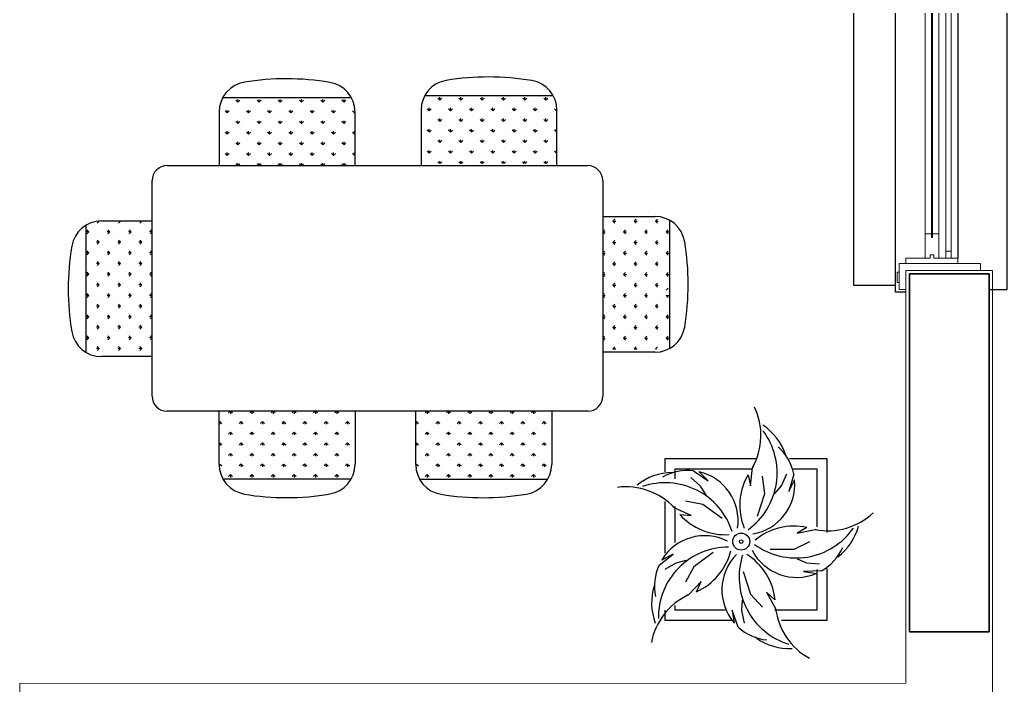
# Model space of a CAD drawing. Header units: millimetres. Extents: x -32319 to 9885, y 990 to 22164.
# Drawn here: x 5958 to 8808, y 4569 to 6488 of the extents above; entities that cross this region are included whole.
import ezdxf

# ---------------------------------------------------------------- set-up
doc = ezdxf.new("R2010")
doc.units = ezdxf.units.MM
doc.layers.add('furniture', color=34, linetype='Continuous')
for name, color, linetype, lineweight in [('plaster', 4, 'Continuous', 13), ('wall', 5, 'Continuous', 35), ('wind', 161, 'Continuous', 5)]:
    doc.layers.add(name, color=color, linetype=linetype, lineweight=lineweight)

msp = doc.modelspace()

# ---------------------------------------------------------------- linework, layer by layer
for p, q in [((8485.6, 5702.1), (8485.6, 8850.4)), ((8807.8, 5710.3), (8807.9, 8840.4)), ((8495.6, 5702.1), (8485.6, 5702.1)), ((8515.6, 5702.1), (8495.6, 5702.1)), ((8755.9, 5710.3), (8807.8, 5710.3))]:
    msp.add_line(p, q)
msp.add_lwpolyline([(8665.6, 8750.4), (8665.6, 5800.3)])
at = {"layer": 'furniture', "ltscale": 0.3}
for p, q in [((8365.6, 5722.1), (8365.6, 8830.4)), ((8485.6, 5722.1), (8365.6, 5722.1))]:
    msp.add_line(p, q, dxfattribs=at)
at = {"layer": 'furniture'}
for p, q in [((7127.3, 6269.3), (7497.7, 6269.3)), ((6544.6, 6264.1), (6915, 6264.1)), ((6587.6, 6250.3), (6581.9, 6256)), ((6587.6, 6250.3), (6587.6, 6258.4)), ((6587.6, 6250.3), (6593.4, 6256)), ((6648.9, 6250.3), (6643.2, 6256)), ((6648.9, 6250.3), (6648.9, 6258.4)), ((6648.9, 6250.3), (6654.7, 6256)), ((6710.2, 6250.3), (6704.5, 6256)), ((6710.2, 6250.3), (6710.2, 6258.4)), ((6710.2, 6250.3), (6716, 6256)), ((6771.5, 6250.3), (6765.7, 6256)), ((6771.5, 6250.3), (6771.5, 6258.4)), ((6771.5, 6250.3), (6777.2, 6256)), ((6832.8, 6250.3), (6827, 6256)), ((6832.8, 6250.3), (6832.8, 6258.4)), ((6832.8, 6250.3), (6838.5, 6256)), ((6894.1, 6250.3), (6888.3, 6256)), ((6894.1, 6250.3), (6894.1, 6258.4)), ((6894.1, 6250.3), (6899.8, 6256)), ((7170.4, 6256.4), (7164.6, 6262.1)), ((7170.4, 6256.4), (7170.4, 6264.5)), ((7170.4, 6256.4), (7176.1, 6262.1)), ((7231.6, 6256.4), (7225.9, 6262.1)), ((7231.6, 6256.4), (7231.6, 6264.5)), ((7231.6, 6256.4), (7237.4, 6262.1)), ((7292.9, 6256.4), (7287.2, 6262.1)), ((7292.9, 6256.4), (7292.9, 6264.5)), ((7292.9, 6256.4), (7298.7, 6262.1)), ((7354.2, 6256.4), (7348.5, 6262.1)), ((7354.2, 6256.4), (7354.2, 6264.5)), ((7354.2, 6256.4), (7359.9, 6262.1)), ((7415.5, 6256.4), (7409.7, 6262.1)), ((7415.5, 6256.4), (7415.5, 6264.5)), ((7415.5, 6256.4), (7421.2, 6262.1)), ((7476.8, 6256.4), (7471, 6262.1)), ((7476.8, 6256.4), (7476.8, 6264.5)), ((7476.8, 6256.4), (7482.5, 6262.1)), ((6534, 6222.5), (6534, 6067.5)), ((6557, 6219.6), (6551.3, 6225.4)), ((6557, 6219.6), (6557, 6227.8)), ((6557, 6219.6), (6562.7, 6225.4)), ((6618.3, 6219.6), (6612.5, 6225.4)), ((6618.3, 6219.6), (6618.3, 6227.8)), ((6618.3, 6219.6), (6624, 6225.4)), ((6679.6, 6219.6), (6673.8, 6225.4)), ((6679.6, 6219.6), (6679.6, 6227.8)), ((6679.6, 6219.6), (6685.3, 6225.4)), ((6740.8, 6219.6), (6735.1, 6225.4)), ((6740.8, 6219.6), (6740.8, 6227.8)), ((6740.8, 6219.6), (6746.6, 6225.4)), ((6802.1, 6219.6), (6796.4, 6225.4)), ((6802.1, 6219.6), (6802.1, 6227.8)), ((6802.1, 6219.6), (6807.9, 6225.4)), ((6863.4, 6219.6), (6857.7, 6225.4)), ((6863.4, 6219.6), (6863.4, 6227.8)), ((6863.4, 6219.6), (6869.2, 6225.4)), ((6924.7, 6219.6), (6919, 6225.4)), ((6924.7, 6219.6), (6924.7, 6222.4)), ((6924.7, 6219.6), (6924.9, 6219.9)), ((6925.9, 6067.5), (6925.9, 6222)), ((7116.7, 6227.7), (7116.7, 6067.5)), ((7139.7, 6225.8), (7134, 6231.5)), ((7139.7, 6225.8), (7139.7, 6233.9)), ((7139.7, 6225.8), (7145.5, 6231.5)), ((7201, 6225.8), (7195.2, 6231.5)), ((7201, 6225.8), (7201, 6233.9)), ((7201, 6225.8), (7206.7, 6231.5)), ((7262.3, 6225.8), (7256.5, 6231.5)), ((7262.3, 6225.8), (7262.3, 6233.9)), ((7262.3, 6225.8), (7268, 6231.5)), ((7323.6, 6225.8), (7317.8, 6231.5)), ((7323.6, 6225.8), (7323.6, 6233.9)), ((7323.6, 6225.8), (7329.3, 6231.5)), ((7384.8, 6225.8), (7379.1, 6231.5)), ((7384.8, 6225.8), (7384.8, 6233.9)), ((7384.8, 6225.8), (7390.6, 6231.5)), ((7446.1, 6225.8), (7440.4, 6231.5)), ((7446.1, 6225.8), (7446.1, 6233.9)), ((7446.1, 6225.8), (7451.9, 6231.5)), ((7507.4, 6225.8), (7501.7, 6231.5)), ((7507.4, 6225.8), (7507.4, 6228.5)), ((7507.4, 6225.8), (7507.6, 6226)), ((7508.6, 6067.5), (7508.6, 6227.2)), ((6587.6, 6189), (6581.9, 6194.7)), ((6587.6, 6189), (6587.6, 6197.1)), ((6587.6, 6189), (6593.4, 6194.7)), ((6648.9, 6189), (6643.2, 6194.7)), ((6648.9, 6189), (6648.9, 6197.1)), ((6648.9, 6189), (6654.7, 6194.7)), ((6710.2, 6189), (6704.5, 6194.7)), ((6710.2, 6189), (6710.2, 6197.1)), ((6710.2, 6189), (6716, 6194.7)), ((6771.5, 6189), (6765.7, 6194.7)), ((6771.5, 6189), (6771.5, 6197.1)), ((6771.5, 6189), (6777.2, 6194.7)), ((6832.8, 6189), (6827, 6194.7)), ((6832.8, 6189), (6832.8, 6197.1)), ((6832.8, 6189), (6838.5, 6194.7)), ((6894.1, 6189), (6888.3, 6194.7)), ((6894.1, 6189), (6894.1, 6197.1)), ((6894.1, 6189), (6899.8, 6194.7)), ((7170.4, 6195.1), (7164.6, 6200.9)), ((7170.4, 6195.1), (7170.4, 6203.2)), ((7170.4, 6195.1), (7176.1, 6200.9)), ((7231.6, 6195.1), (7225.9, 6200.9)), ((7231.6, 6195.1), (7231.6, 6203.2)), ((7231.6, 6195.1), (7237.4, 6200.9)), ((7292.9, 6195.1), (7287.2, 6200.9)), ((7292.9, 6195.1), (7292.9, 6203.2)), ((7292.9, 6195.1), (7298.7, 6200.9)), ((7354.2, 6195.1), (7348.5, 6200.9)), ((7354.2, 6195.1), (7354.2, 6203.2)), ((7354.2, 6195.1), (7359.9, 6200.9)), ((7415.5, 6195.1), (7409.7, 6200.9)), ((7415.5, 6195.1), (7415.5, 6203.2)), ((7415.5, 6195.1), (7421.2, 6200.9)), ((7476.8, 6195.1), (7471, 6200.9)), ((7476.8, 6195.1), (7476.8, 6203.2)), ((7476.8, 6195.1), (7482.5, 6200.9)), ((6557, 6158.4), (6551.3, 6164.1)), ((6557, 6158.4), (6557, 6166.5)), ((6557, 6158.4), (6562.7, 6164.1)), ((6618.3, 6158.4), (6612.5, 6164.1)), ((6618.3, 6158.4), (6618.3, 6166.5)), ((6618.3, 6158.4), (6624, 6164.1)), ((6679.6, 6158.4), (6673.8, 6164.1)), ((6679.6, 6158.4), (6679.6, 6166.5)), ((6679.6, 6158.4), (6685.3, 6164.1)), ((6740.8, 6158.4), (6735.1, 6164.1)), ((6740.8, 6158.4), (6740.8, 6166.5)), ((6740.8, 6158.4), (6746.6, 6164.1)), ((6802.1, 6158.4), (6796.4, 6164.1)), ((6802.1, 6158.4), (6802.1, 6166.5)), ((6802.1, 6158.4), (6807.9, 6164.1)), ((6863.4, 6158.4), (6857.7, 6164.1)), ((6863.4, 6158.4), (6863.4, 6166.5)), ((6863.4, 6158.4), (6869.2, 6164.1)), ((6924.7, 6158.4), (6919, 6164.1)), ((6924.7, 6158.4), (6924.7, 6166.5)), ((6924.7, 6158.4), (6925.1, 6158.8)), ((7139.7, 6164.5), (7134, 6170.2)), ((7139.7, 6164.5), (7139.7, 6172.6)), ((7139.7, 6164.5), (7145.5, 6170.2)), ((7201, 6164.5), (7195.2, 6170.2)), ((7201, 6164.5), (7201, 6172.6)), ((7201, 6164.5), (7206.7, 6170.2)), ((7262.3, 6164.5), (7256.5, 6170.2)), ((7262.3, 6164.5), (7262.3, 6172.6)), ((7262.3, 6164.5), (7268, 6170.2)), ((7323.6, 6164.5), (7317.8, 6170.2)), ((7323.6, 6164.5), (7323.6, 6172.6)), ((7323.6, 6164.5), (7329.3, 6170.2)), ((7384.8, 6164.5), (7379.1, 6170.2)), ((7384.8, 6164.5), (7384.8, 6172.6)), ((7384.8, 6164.5), (7390.6, 6170.2)), ((7446.1, 6164.5), (7440.4, 6170.2)), ((7446.1, 6164.5), (7446.1, 6172.6)), ((7446.1, 6164.5), (7451.9, 6170.2)), ((7507.4, 6164.5), (7501.7, 6170.2)), ((7507.4, 6164.5), (7507.4, 6172.6)), ((7507.4, 6164.5), (7507.9, 6164.9)), ((6587.6, 6127.7), (6581.9, 6133.5)), ((6587.6, 6127.7), (6587.6, 6135.8)), ((6587.6, 6127.7), (6593.4, 6133.5)), ((6648.9, 6127.7), (6643.2, 6133.5)), ((6648.9, 6127.7), (6648.9, 6135.8)), ((6648.9, 6127.7), (6654.7, 6133.5)), ((6710.2, 6127.7), (6704.5, 6133.5)), ((6710.2, 6127.7), (6710.2, 6135.8)), ((6710.2, 6127.7), (6716, 6133.5)), ((6771.5, 6127.7), (6765.7, 6133.5)), ((6771.5, 6127.7), (6771.5, 6135.8)), ((6771.5, 6127.7), (6777.2, 6133.5)), ((6832.8, 6127.7), (6827, 6133.5)), ((6832.8, 6127.7), (6832.8, 6135.8)), ((6832.8, 6127.7), (6838.5, 6133.5)), ((6894.1, 6127.7), (6888.3, 6133.5)), ((6894.1, 6127.7), (6894.1, 6135.8)), ((6894.1, 6127.7), (6899.8, 6133.5)), ((7170.4, 6133.8), (7164.6, 6139.6)), ((7170.4, 6133.8), (7170.4, 6142)), ((7170.4, 6133.8), (7176.1, 6139.6)), ((7231.6, 6133.8), (7225.9, 6139.6)), ((7231.6, 6133.8), (7231.6, 6142)), ((7231.6, 6133.8), (7237.4, 6139.6)), ((7292.9, 6133.8), (7287.2, 6139.6)), ((7292.9, 6133.8), (7292.9, 6142)), ((7292.9, 6133.8), (7298.7, 6139.6)), ((7354.2, 6133.8), (7348.5, 6139.6)), ((7354.2, 6133.8), (7354.2, 6142)), ((7354.2, 6133.8), (7359.9, 6139.6)), ((7415.5, 6133.8), (7409.7, 6139.6)), ((7415.5, 6133.8), (7415.5, 6142)), ((7415.5, 6133.8), (7421.2, 6139.6)), ((7476.8, 6133.8), (7471, 6139.6)), ((7476.8, 6133.8), (7476.8, 6142)), ((7476.8, 6133.8), (7482.5, 6139.6)), ((6557, 6097.1), (6551.3, 6102.8)), ((6557, 6097.1), (6557, 6105.2)), ((6557, 6097.1), (6562.7, 6102.8)), ((6618.3, 6097.1), (6612.5, 6102.8)), ((6618.3, 6097.1), (6618.3, 6105.2)), ((6618.3, 6097.1), (6624, 6102.8)), ((6679.6, 6097.1), (6673.8, 6102.8)), ((6679.6, 6097.1), (6679.6, 6105.2)), ((6679.6, 6097.1), (6685.3, 6102.8)), ((6740.8, 6097.1), (6735.1, 6102.8)), ((6740.8, 6097.1), (6740.8, 6105.2)), ((6740.8, 6097.1), (6746.6, 6102.8)), ((6802.1, 6097.1), (6796.4, 6102.8)), ((6802.1, 6097.1), (6802.1, 6105.2)), ((6802.1, 6097.1), (6807.9, 6102.8)), ((6863.4, 6097.1), (6857.7, 6102.8)), ((6863.4, 6097.1), (6863.4, 6105.2)), ((6863.4, 6097.1), (6869.2, 6102.8)), ((6924.7, 6097.1), (6919, 6102.8)), ((6924.7, 6097.1), (6924.7, 6105.2)), ((7139.7, 6103.2), (7134, 6108.9)), ((7139.7, 6103.2), (7139.7, 6111.3)), ((7139.7, 6103.2), (7145.5, 6108.9)), ((7201, 6103.2), (7195.2, 6108.9)), ((7201, 6103.2), (7201, 6111.3)), ((7201, 6103.2), (7206.7, 6108.9)), ((7262.3, 6103.2), (7256.5, 6108.9)), ((7262.3, 6103.2), (7262.3, 6111.3)), ((7262.3, 6103.2), (7268, 6108.9)), ((7323.6, 6103.2), (7317.8, 6108.9)), ((7323.6, 6103.2), (7323.6, 6111.3)), ((7323.6, 6103.2), (7329.3, 6108.9)), ((7384.8, 6103.2), (7379.1, 6108.9)), ((7384.8, 6103.2), (7384.8, 6111.3)), ((7384.8, 6103.2), (7390.6, 6108.9)), ((7446.1, 6103.2), (7440.4, 6108.9)), ((7446.1, 6103.2), (7446.1, 6111.3)), ((7446.1, 6103.2), (7451.9, 6108.9)), ((7507.4, 6103.2), (7501.7, 6108.9)), ((7507.4, 6103.2), (7507.4, 6111.3)), ((7507.4, 6103.2), (7507.9, 6103.6)), ((6586.6, 6067.5), (6581.9, 6072.2)), ((6587.6, 6067.5), (6587.6, 6074.6)), ((6588.7, 6067.5), (6593.4, 6072.2)), ((6647.9, 6067.5), (6643.2, 6072.2)), ((6648.9, 6067.5), (6648.9, 6074.6)), ((6650, 6067.5), (6654.7, 6072.2)), ((6709.2, 6067.5), (6704.5, 6072.2)), ((6710.2, 6067.5), (6710.2, 6074.6)), ((6711.3, 6067.5), (6716, 6072.2)), ((6770.4, 6067.5), (6765.7, 6072.2)), ((6771.5, 6067.5), (6771.5, 6074.6)), ((6772.5, 6067.5), (6777.2, 6072.2)), ((6831.7, 6067.5), (6827, 6072.2)), ((6832.8, 6067.5), (6832.8, 6074.6)), ((6833.8, 6067.5), (6838.5, 6072.2)), ((6893, 6067.5), (6888.3, 6072.2)), ((6894.1, 6067.5), (6894.1, 6074.6)), ((6895.1, 6067.5), (6899.8, 6072.2)), ((6924.7, 6097.1), (6925.1, 6097.5)), ((7169.3, 6073.6), (7164.6, 6078.3)), ((7170.4, 6073.6), (7170.4, 6080.7)), ((7171.4, 6073.6), (7176.1, 6078.3)), ((7230.6, 6073.6), (7225.9, 6078.3)), ((7231.6, 6073.6), (7231.6, 6080.7)), ((7232.7, 6073.6), (7237.4, 6078.3)), ((7291.9, 6073.6), (7287.2, 6078.3)), ((7292.9, 6073.6), (7292.9, 6080.7)), ((7294, 6073.6), (7298.7, 6078.3)), ((7353.2, 6073.6), (7348.5, 6078.3)), ((7354.2, 6073.6), (7354.2, 6080.7)), ((7355.2, 6073.6), (7359.9, 6078.3)), ((7414.4, 6073.6), (7409.7, 6078.3)), ((7415.5, 6073.6), (7415.5, 6080.7)), ((7416.5, 6073.6), (7421.2, 6078.3)), ((7475.7, 6073.6), (7471, 6078.3)), ((7476.8, 6073.6), (7476.8, 6080.7)), ((7477.8, 6073.6), (7482.5, 6078.3)), ((6383.6, 6067.5), (7597.3, 6067.5)), ((6340.2, 5402.4), (6340.2, 6024.1)), ((7640.6, 6024.1), (7640.6, 5402.4)), ((6188.1, 5907.5), (6182.3, 5901.8)), ((6188.1, 5907.5), (6185.3, 5907.5)), ((6188.1, 5907.5), (6187.9, 5907.8)), ((6194.1, 5908), (6340.9, 5908)), ((6249.4, 5907.5), (6241.3, 5907.5)), ((6249.4, 5907.5), (6243.6, 5901.8)), ((6249.4, 5907.5), (6248.9, 5908)), ((6310.7, 5907.5), (6302.5, 5907.5)), ((6310.7, 5907.5), (6304.9, 5901.8)), ((6310.7, 5907.5), (6310.2, 5908)), ((7640.6, 5920.7), (7791.6, 5920.7)), ((7670.2, 5907), (7676, 5912.7)), ((7670.2, 5907), (7678.3, 5907)), ((7670.2, 5907), (7676, 5901.3)), ((7731.5, 5907), (7737.2, 5912.7)), ((7731.5, 5907), (7739.6, 5907)), ((7731.5, 5907), (7737.2, 5901.3)), ((7792.8, 5907), (7798.5, 5912.7)), ((7792.8, 5907), (7800.9, 5907)), ((7792.8, 5907), (7798.5, 5901.3)), ((7833.5, 5909.9), (7833.5, 5540.2)), ((6148.7, 5895.2), (6148.7, 5529.5)), ((6157.5, 5876.9), (6149.3, 5876.9)), ((6157.5, 5876.9), (6151.7, 5882.6)), ((6157.5, 5876.9), (6151.7, 5871.2)), ((6218.7, 5876.9), (6210.6, 5876.9)), ((6218.7, 5876.9), (6213, 5882.6)), ((6218.7, 5876.9), (6213, 5871.2)), ((6280, 5876.9), (6271.9, 5876.9)), ((6280, 5876.9), (6274.3, 5882.6)), ((6280, 5876.9), (6274.3, 5871.2)), ((6340.2, 5876.9), (6333.2, 5876.9)), ((6340.2, 5877.9), (6335.6, 5882.6)), ((6340.2, 5875.8), (6335.6, 5871.2)), ((7640.6, 5877.4), (7645.3, 5882.1)), ((7640.6, 5876.4), (7647.7, 5876.4)), ((7640.6, 5875.3), (7645.3, 5870.6)), ((7700.9, 5876.4), (7706.6, 5882.1)), ((7700.9, 5876.4), (7709, 5876.4)), ((7700.9, 5876.4), (7706.6, 5870.6)), ((7762.1, 5876.4), (7767.9, 5882.1)), ((7762.1, 5876.4), (7770.3, 5876.4)), ((7762.1, 5876.4), (7767.9, 5870.6)), ((7823.4, 5876.4), (7829.2, 5882.1)), ((7823.4, 5876.4), (7831.5, 5876.4)), ((7823.4, 5876.4), (7829.2, 5870.6)), ((6188.1, 5846.3), (6180, 5846.3)), ((6188.1, 5846.3), (6182.3, 5852)), ((6188.1, 5846.3), (6182.3, 5840.5)), ((6249.4, 5846.3), (6241.3, 5846.3)), ((6249.4, 5846.3), (6243.6, 5852)), ((6249.4, 5846.3), (6243.6, 5840.5)), ((6310.7, 5846.3), (6302.5, 5846.3)), ((6310.7, 5846.3), (6304.9, 5852)), ((6310.7, 5846.3), (6304.9, 5840.5)), ((7670.2, 5845.7), (7676, 5851.5)), ((7670.2, 5845.7), (7678.3, 5845.7)), ((7670.2, 5845.7), (7676, 5840)), ((7731.5, 5845.7), (7737.2, 5851.5)), ((7731.5, 5845.7), (7739.6, 5845.7)), ((7731.5, 5845.7), (7737.2, 5840)), ((7792.8, 5845.7), (7798.5, 5851.5)), ((7792.8, 5845.7), (7800.9, 5845.7)), ((7792.8, 5845.7), (7798.5, 5840)), ((6157.5, 5815.6), (6149.3, 5815.6)), ((6157.5, 5815.6), (6151.7, 5821.4)), ((6157.5, 5815.6), (6151.7, 5809.9)), ((6218.7, 5815.6), (6210.6, 5815.6)), ((6218.7, 5815.6), (6213, 5821.4)), ((6218.7, 5815.6), (6213, 5809.9)), ((6280, 5815.6), (6271.9, 5815.6)), ((6280, 5815.6), (6274.3, 5821.4)), ((6280, 5815.6), (6274.3, 5809.9)), ((6340.2, 5815.6), (6333.2, 5815.6)), ((6340.2, 5816.7), (6335.6, 5821.4)), ((6340.2, 5814.6), (6335.6, 5809.9)), ((7640.6, 5816.1), (7645.3, 5820.8)), ((7640.6, 5815.1), (7647.7, 5815.1)), ((7640.6, 5814), (7645.3, 5809.3)), ((7700.9, 5815.1), (7706.6, 5820.8)), ((7700.9, 5815.1), (7709, 5815.1)), ((7700.9, 5815.1), (7706.6, 5809.3)), ((7762.1, 5815.1), (7767.9, 5820.8)), ((7762.1, 5815.1), (7770.3, 5815.1)), ((7762.1, 5815.1), (7767.9, 5809.3)), ((7823.4, 5815.1), (7829.2, 5820.8)), ((7823.4, 5815.1), (7831.5, 5815.1)), ((7823.4, 5815.1), (7829.2, 5809.3)), ((6188.1, 5785), (6180, 5785)), ((6188.1, 5785), (6182.3, 5790.7)), ((6188.1, 5785), (6182.3, 5779.2)), ((6249.4, 5785), (6241.3, 5785)), ((6249.4, 5785), (6243.6, 5790.7)), ((6249.4, 5785), (6243.6, 5779.2)), ((6310.7, 5785), (6302.5, 5785)), ((6310.7, 5785), (6304.9, 5790.7)), ((6310.7, 5785), (6304.9, 5779.2)), ((7670.2, 5784.4), (7676, 5790.2)), ((7670.2, 5784.4), (7678.3, 5784.4)), ((7670.2, 5784.4), (7676, 5778.7)), ((7731.5, 5784.4), (7737.2, 5790.2)), ((7731.5, 5784.4), (7739.6, 5784.4)), ((7731.5, 5784.4), (7737.2, 5778.7)), ((7792.8, 5784.4), (7798.5, 5790.2)), ((7792.8, 5784.4), (7800.9, 5784.4)), ((7792.8, 5784.4), (7798.5, 5778.7)), ((6157.5, 5754.3), (6151.7, 5760.1)), ((6218.7, 5754.3), (6213, 5760.1)), ((6280, 5754.3), (6274.3, 5760.1)), ((6340.2, 5755.4), (6335.6, 5760.1)), ((7640.6, 5754.8), (7645.3, 5759.5)), ((7700.9, 5753.8), (7706.6, 5759.5)), ((7762.1, 5753.8), (7767.9, 5759.5)), ((7823.4, 5753.8), (7829.2, 5759.5)), ((6157.5, 5754.3), (6149.3, 5754.3)), ((6157.5, 5754.3), (6151.7, 5748.6)), ((6188.1, 5723.7), (6182.3, 5729.4)), ((6218.7, 5754.3), (6210.6, 5754.3)), ((6218.7, 5754.3), (6213, 5748.6)), ((6249.4, 5723.7), (6243.6, 5729.4)), ((6280, 5754.3), (6271.9, 5754.3)), ((6280, 5754.3), (6274.3, 5748.6)), ((6310.7, 5723.7), (6304.9, 5729.4)), ((6340.2, 5754.3), (6333.2, 5754.3)), ((6340.2, 5753.3), (6335.6, 5748.6)), ((7640.6, 5753.8), (7647.7, 5753.8)), ((7640.6, 5752.7), (7645.3, 5748)), ((7670.2, 5723.1), (7676, 5728.9)), ((7700.9, 5753.8), (7709, 5753.8)), ((7700.9, 5753.8), (7706.6, 5748)), ((7731.5, 5723.1), (7737.2, 5728.9)), ((7762.1, 5753.8), (7770.3, 5753.8)), ((7762.1, 5753.8), (7767.9, 5748)), ((7792.8, 5723.1), (7798.5, 5728.9)), ((7823.4, 5753.8), (7831.5, 5753.8)), ((7823.4, 5753.8), (7829.2, 5748)), ((6157.5, 5693), (6151.7, 5698.8)), ((6188.1, 5723.7), (6180, 5723.7)), ((6188.1, 5723.7), (6182.3, 5717.9)), ((6218.7, 5693), (6213, 5698.8)), ((6249.4, 5723.7), (6241.3, 5723.7)), ((6249.4, 5723.7), (6243.6, 5717.9)), ((6280, 5693), (6274.3, 5698.8)), ((6310.7, 5723.7), (6302.5, 5723.7)), ((6310.7, 5723.7), (6304.9, 5717.9)), ((6340.2, 5694.1), (6335.6, 5698.8)), ((7670.2, 5723.1), (7678.3, 5723.1)), ((7670.2, 5723.1), (7676, 5717.4)), ((7731.5, 5723.1), (7739.6, 5723.1)), ((7731.5, 5723.1), (7737.2, 5717.4)), ((7792.8, 5723.1), (7800.9, 5723.1)), ((7792.8, 5723.1), (7798.5, 5717.4)), ((7823.4, 5708.7), (7829.2, 5714.5)), ((6157.5, 5693), (6149.3, 5693)), ((6157.5, 5693), (6151.7, 5687.3)), ((6218.7, 5693), (6210.6, 5693)), ((6218.7, 5693), (6213, 5687.3)), ((6280, 5693), (6271.9, 5693)), ((6280, 5693), (6274.3, 5687.3)), ((6340.2, 5693), (6333.2, 5693)), ((6340.2, 5692), (6335.6, 5687.3)), ((7640.6, 5693.6), (7645.3, 5698.3)), ((7640.6, 5692.5), (7647.7, 5692.5)), ((7640.6, 5691.5), (7645.3, 5686.8)), ((7700.9, 5692.5), (7706.6, 5698.3)), ((7700.9, 5692.5), (7709, 5692.5)), ((7700.9, 5692.5), (7706.6, 5686.8)), ((7762.1, 5692.5), (7767.9, 5698.3)), ((7762.1, 5692.5), (7770.3, 5692.5)), ((7762.1, 5692.5), (7767.9, 5686.8)), ((7823.4, 5692.5), (7831.5, 5692.5)), ((7823.4, 5692.5), (7829.2, 5686.8)), ((6188.1, 5662.4), (6180, 5662.4)), ((6188.1, 5662.4), (6182.3, 5668.2)), ((6188.1, 5662.4), (6182.3, 5656.7)), ((6249.4, 5662.4), (6241.3, 5662.4)), ((6249.4, 5662.4), (6243.6, 5668.2)), ((6249.4, 5662.4), (6243.6, 5656.7)), ((6310.7, 5662.4), (6302.5, 5662.4)), ((6310.7, 5662.4), (6304.9, 5668.2)), ((6310.7, 5662.4), (6304.9, 5656.7)), ((7670.2, 5661.9), (7676, 5667.6)), ((7670.2, 5661.9), (7678.3, 5661.9)), ((7670.2, 5661.9), (7676, 5656.1)), ((7731.5, 5661.9), (7737.2, 5667.6)), ((7731.5, 5661.9), (7739.6, 5661.9)), ((7731.5, 5661.9), (7737.2, 5656.1)), ((7792.8, 5661.9), (7798.5, 5667.6)), ((7792.8, 5661.9), (7800.9, 5661.9)), ((7792.8, 5661.9), (7798.5, 5656.1)), ((6157.5, 5631.8), (6149.3, 5631.8)), ((6157.5, 5631.8), (6151.7, 5637.5)), ((6157.5, 5631.8), (6151.7, 5626)), ((6218.7, 5631.8), (6210.6, 5631.8)), ((6218.7, 5631.8), (6213, 5637.5)), ((6218.7, 5631.8), (6213, 5626)), ((6280, 5631.8), (6271.9, 5631.8)), ((6280, 5631.8), (6274.3, 5637.5)), ((6280, 5631.8), (6274.3, 5626)), ((6340.2, 5631.8), (6333.2, 5631.8)), ((6340.2, 5632.8), (6335.6, 5637.5)), ((6340.2, 5630.7), (6335.6, 5626)), ((7640.6, 5632.3), (7645.3, 5637)), ((7640.6, 5631.2), (7647.7, 5631.2)), ((7640.6, 5630.2), (7645.3, 5625.5)), ((7700.9, 5631.2), (7706.6, 5637)), ((7700.9, 5631.2), (7709, 5631.2)), ((7700.9, 5631.2), (7706.6, 5625.5)), ((7762.1, 5631.2), (7767.9, 5637)), ((7762.1, 5631.2), (7770.3, 5631.2)), ((7762.1, 5631.2), (7767.9, 5625.5)), ((7823.4, 5631.2), (7829.2, 5637)), ((7823.4, 5631.2), (7831.5, 5631.2)), ((7823.4, 5631.2), (7829.2, 5625.5)), ((6188.1, 5601.1), (6180, 5601.1)), ((6188.1, 5601.1), (6182.3, 5606.9)), ((6188.1, 5601.1), (6182.3, 5595.4)), ((6249.4, 5601.1), (6241.3, 5601.1)), ((6249.4, 5601.1), (6243.6, 5606.9)), ((6249.4, 5601.1), (6243.6, 5595.4)), ((6310.7, 5601.1), (6302.5, 5601.1)), ((6310.7, 5601.1), (6304.9, 5606.9)), ((6310.7, 5601.1), (6304.9, 5595.4)), ((7670.2, 5600.6), (7676, 5606.3)), ((7670.2, 5600.6), (7678.3, 5600.6)), ((7670.2, 5600.6), (7676, 5594.8)), ((7731.5, 5600.6), (7737.2, 5606.3)), ((7731.5, 5600.6), (7739.6, 5600.6)), ((7731.5, 5600.6), (7737.2, 5594.8)), ((7792.8, 5600.6), (7798.5, 5606.3)), ((7792.8, 5600.6), (7800.9, 5600.6)), ((7792.8, 5600.6), (7798.5, 5594.8)), ((6157.5, 5570.5), (6149.3, 5570.5)), ((6157.5, 5570.5), (6151.7, 5576.2)), ((6157.5, 5570.5), (6151.7, 5564.7)), ((6218.7, 5570.5), (6210.6, 5570.5)), ((6218.7, 5570.5), (6213, 5576.2)), ((6218.7, 5570.5), (6213, 5564.7)), ((6280, 5570.5), (6271.9, 5570.5)), ((6280, 5570.5), (6274.3, 5576.2)), ((6280, 5570.5), (6274.3, 5564.7)), ((6340.2, 5570.5), (6333.2, 5570.5)), ((6340.2, 5571.5), (6335.6, 5576.2)), ((6340.2, 5569.4), (6335.6, 5564.7)), ((7640.6, 5571), (7645.3, 5575.7)), ((7640.6, 5569.9), (7647.7, 5569.9)), ((7640.6, 5568.9), (7645.3, 5564.2)), ((7700.9, 5569.9), (7706.6, 5575.7)), ((7700.9, 5569.9), (7709, 5569.9)), ((7700.9, 5569.9), (7706.6, 5564.2)), ((7762.1, 5569.9), (7767.9, 5575.7)), ((7762.1, 5569.9), (7770.3, 5569.9)), ((7762.1, 5569.9), (7767.9, 5564.2)), ((7823.4, 5569.9), (7829.2, 5575.7)), ((7823.4, 5569.9), (7831.5, 5569.9)), ((7823.4, 5569.9), (7829.2, 5564.2)), ((6188.1, 5539.8), (6180, 5539.8)), ((6188.1, 5539.8), (6182.3, 5545.6)), ((6188.1, 5539.8), (6182.3, 5534.1)), ((6249.4, 5539.8), (6241.3, 5539.8)), ((6249.4, 5539.8), (6243.6, 5545.6)), ((6249.4, 5539.8), (6243.6, 5534.1)), ((6310.7, 5539.8), (6302.5, 5539.8)), ((6310.7, 5539.8), (6304.9, 5545.6)), ((6310.7, 5539.8), (6304.9, 5534.1)), ((7791.6, 5529.4), (7640.6, 5529.4)), ((7670.2, 5539.3), (7676, 5545)), ((7670.2, 5539.3), (7678.3, 5539.3)), ((7670.2, 5539.3), (7670.7, 5538.9)), ((7731.5, 5539.3), (7737.2, 5545)), ((7731.5, 5539.3), (7739.6, 5539.3)), ((7731.5, 5539.3), (7731.9, 5538.9)), ((7792.8, 5539.3), (7798.5, 5545)), ((7792.8, 5539.3), (7795.5, 5539.3)), ((7792.8, 5539.3), (7793, 5539.1)), ((6340.9, 5516.7), (6194.1, 5516.7)), ((7597.3, 5359.1), (6383.6, 5359.1)), ((6534, 5205.4), (6534, 5359.1)), ((6565.8, 5359.1), (6561.1, 5354.4)), ((6566.8, 5359.1), (6566.8, 5352)), ((6567.9, 5359.1), (6572.6, 5354.4)), ((6627, 5359.1), (6622.4, 5354.4)), ((6628.1, 5359.1), (6628.1, 5352)), ((6629.1, 5359.1), (6633.8, 5354.4)), ((6688.3, 5359.1), (6683.6, 5354.4)), ((6689.4, 5359.1), (6689.4, 5352)), ((6690.4, 5359.1), (6695.1, 5354.4)), ((6749.6, 5359.1), (6744.9, 5354.4)), ((6750.7, 5359.1), (6750.7, 5352)), ((6751.7, 5359.1), (6756.4, 5354.4)), ((6810.9, 5359.1), (6806.2, 5354.4)), ((6811.9, 5359.1), (6811.9, 5352)), ((6813, 5359.1), (6817.7, 5354.4)), ((6872.2, 5359.1), (6867.5, 5354.4)), ((6873.2, 5359.1), (6873.2, 5352)), ((6874.3, 5359.1), (6879, 5354.4)), ((6925.9, 5359.1), (6925.9, 5206)), ((7101.5, 5205.1), (7101.5, 5359.1)), ((7133.3, 5359.1), (7128.6, 5354.4)), ((7134.3, 5359.1), (7134.3, 5352)), ((7135.4, 5359.1), (7140.1, 5354.4)), ((7194.6, 5359.1), (7189.9, 5354.4)), ((7195.6, 5359.1), (7195.6, 5352)), ((7196.7, 5359.1), (7201.4, 5354.4)), ((7255.8, 5359.1), (7251.1, 5354.4)), ((7256.9, 5359.1), (7256.9, 5352)), ((7257.9, 5359.1), (7262.6, 5354.4)), ((7317.1, 5359.1), (7312.4, 5354.4)), ((7318.2, 5359.1), (7318.2, 5352)), ((7319.2, 5359.1), (7323.9, 5354.4)), ((7378.4, 5359.1), (7373.7, 5354.4)), ((7379.5, 5359.1), (7379.5, 5352)), ((7380.5, 5359.1), (7385.2, 5354.4)), ((7439.7, 5359.1), (7435, 5354.4)), ((7440.7, 5359.1), (7440.7, 5352)), ((7441.8, 5359.1), (7446.5, 5354.4)), ((7493.4, 5359.1), (7493.4, 5205.6)), ((6536.2, 5329.5), (6535.7, 5329)), ((6536.2, 5329.5), (6536.2, 5321.4)), ((6536.2, 5329.5), (6541.9, 5323.7)), ((6597.5, 5329.5), (6591.7, 5323.7)), ((6597.5, 5329.5), (6597.5, 5321.4)), ((6597.5, 5329.5), (6603.2, 5323.7)), ((6658.7, 5329.5), (6653, 5323.7)), ((6658.7, 5329.5), (6658.7, 5321.4)), ((6658.7, 5329.5), (6664.5, 5323.7)), ((6720, 5329.5), (6714.3, 5323.7)), ((6720, 5329.5), (6720, 5321.4)), ((6720, 5329.5), (6725.8, 5323.7)), ((6781.3, 5329.5), (6775.6, 5323.7)), ((6781.3, 5329.5), (6781.3, 5321.4)), ((6781.3, 5329.5), (6787.1, 5323.7)), ((6842.6, 5329.5), (6836.8, 5323.7)), ((6842.6, 5329.5), (6842.6, 5321.4)), ((6842.6, 5329.5), (6848.3, 5323.7)), ((6903.9, 5329.5), (6898.1, 5323.7)), ((6903.9, 5329.5), (6903.9, 5321.4)), ((6903.9, 5329.5), (6909.6, 5323.7)), ((7103.7, 5329.5), (7103.2, 5329)), ((7103.7, 5329.5), (7109.4, 5323.7)), ((7103.7, 5329.5), (7103.7, 5321.4)), ((7165, 5329.5), (7159.2, 5323.7)), ((7165, 5329.5), (7170.7, 5323.7)), ((7165, 5329.5), (7165, 5321.4)), ((7226.2, 5329.5), (7220.5, 5323.7)), ((7226.2, 5329.5), (7232, 5323.7)), ((7226.2, 5329.5), (7226.2, 5321.4)), ((7287.5, 5329.5), (7281.8, 5323.7)), ((7287.5, 5329.5), (7293.3, 5323.7)), ((7287.5, 5329.5), (7287.5, 5321.4)), ((7348.8, 5329.5), (7343.1, 5323.7)), ((7348.8, 5329.5), (7354.6, 5323.7)), ((7348.8, 5329.5), (7348.8, 5321.4)), ((7410.1, 5329.5), (7404.4, 5323.7)), ((7410.1, 5329.5), (7415.8, 5323.7)), ((7410.1, 5329.5), (7410.1, 5321.4)), ((7471.4, 5329.5), (7465.6, 5323.7)), ((7471.4, 5329.5), (7477.1, 5323.7)), ((7471.4, 5329.5), (7471.4, 5321.4)), ((6566.8, 5298.8), (6561.1, 5293.1)), ((6566.8, 5298.8), (6566.8, 5290.7)), ((6566.8, 5298.8), (6572.6, 5293.1)), ((6628.1, 5298.8), (6622.4, 5293.1)), ((6628.1, 5298.8), (6628.1, 5290.7)), ((6628.1, 5298.8), (6633.8, 5293.1)), ((6689.4, 5298.8), (6683.6, 5293.1)), ((6689.4, 5298.8), (6689.4, 5290.7)), ((6689.4, 5298.8), (6695.1, 5293.1)), ((6750.7, 5298.8), (6744.9, 5293.1)), ((6750.7, 5298.8), (6750.7, 5290.7)), ((6750.7, 5298.8), (6756.4, 5293.1)), ((6811.9, 5298.8), (6806.2, 5293.1)), ((6811.9, 5298.8), (6811.9, 5290.7)), ((6811.9, 5298.8), (6817.7, 5293.1)), ((6873.2, 5298.8), (6867.5, 5293.1)), ((6873.2, 5298.8), (6873.2, 5290.7)), ((6873.2, 5298.8), (6879, 5293.1)), ((7134.3, 5298.8), (7128.6, 5293.1)), ((7134.3, 5298.8), (7140.1, 5293.1)), ((7134.3, 5298.8), (7134.3, 5290.7)), ((7195.6, 5298.8), (7189.9, 5293.1)), ((7195.6, 5298.8), (7201.4, 5293.1)), ((7195.6, 5298.8), (7195.6, 5290.7)), ((7256.9, 5298.8), (7251.1, 5293.1)), ((7256.9, 5298.8), (7262.6, 5293.1)), ((7256.9, 5298.8), (7256.9, 5290.7)), ((7318.2, 5298.8), (7312.4, 5293.1)), ((7318.2, 5298.8), (7323.9, 5293.1)), ((7318.2, 5298.8), (7318.2, 5290.7)), ((7379.5, 5298.8), (7373.7, 5293.1)), ((7379.5, 5298.8), (7385.2, 5293.1)), ((7379.5, 5298.8), (7379.5, 5290.7)), ((7440.7, 5298.8), (7435, 5293.1)), ((7440.7, 5298.8), (7446.5, 5293.1)), ((7440.7, 5298.8), (7440.7, 5290.7)), ((6536.2, 5268.2), (6535.7, 5267.8)), ((6536.2, 5268.2), (6536.2, 5260.1)), ((6536.2, 5268.2), (6541.9, 5262.5)), ((6597.5, 5268.2), (6591.7, 5262.5)), ((6597.5, 5268.2), (6597.5, 5260.1)), ((6597.5, 5268.2), (6603.2, 5262.5)), ((6658.7, 5268.2), (6653, 5262.5)), ((6658.7, 5268.2), (6658.7, 5260.1)), ((6658.7, 5268.2), (6664.5, 5262.5)), ((6720, 5268.2), (6714.3, 5262.5)), ((6720, 5268.2), (6720, 5260.1)), ((6720, 5268.2), (6725.8, 5262.5)), ((6781.3, 5268.2), (6775.6, 5262.5)), ((6781.3, 5268.2), (6781.3, 5260.1)), ((6781.3, 5268.2), (6787.1, 5262.5)), ((6842.6, 5268.2), (6836.8, 5262.5)), ((6842.6, 5268.2), (6842.6, 5260.1)), ((6842.6, 5268.2), (6848.3, 5262.5)), ((6903.9, 5268.2), (6898.1, 5262.5)), ((6903.9, 5268.2), (6903.9, 5260.1)), ((6903.9, 5268.2), (6909.6, 5262.5)), ((7103.7, 5268.2), (7103.2, 5267.8)), ((7103.7, 5268.2), (7109.4, 5262.5)), ((7103.7, 5268.2), (7103.7, 5260.1)), ((7165, 5268.2), (7159.2, 5262.5)), ((7165, 5268.2), (7170.7, 5262.5)), ((7165, 5268.2), (7165, 5260.1)), ((7226.2, 5268.2), (7220.5, 5262.5)), ((7226.2, 5268.2), (7232, 5262.5)), ((7226.2, 5268.2), (7226.2, 5260.1)), ((7287.5, 5268.2), (7281.8, 5262.5)), ((7287.5, 5268.2), (7293.3, 5262.5)), ((7287.5, 5268.2), (7287.5, 5260.1)), ((7348.8, 5268.2), (7343.1, 5262.5)), ((7348.8, 5268.2), (7354.6, 5262.5)), ((7348.8, 5268.2), (7348.8, 5260.1)), ((7410.1, 5268.2), (7404.4, 5262.5)), ((7410.1, 5268.2), (7415.8, 5262.5)), ((7410.1, 5268.2), (7410.1, 5260.1)), ((7471.4, 5268.2), (7465.6, 5262.5)), ((7471.4, 5268.2), (7477.1, 5262.5)), ((7471.4, 5268.2), (7471.4, 5260.1)), ((6566.8, 5237.6), (6561.1, 5231.8)), ((6566.8, 5237.6), (6566.8, 5229.4)), ((6566.8, 5237.6), (6572.6, 5231.8)), ((6628.1, 5237.6), (6622.4, 5231.8)), ((6628.1, 5237.6), (6628.1, 5229.4)), ((6628.1, 5237.6), (6633.8, 5231.8)), ((6689.4, 5237.6), (6683.6, 5231.8)), ((6689.4, 5237.6), (6689.4, 5229.4)), ((6689.4, 5237.6), (6695.1, 5231.8)), ((6750.7, 5237.6), (6744.9, 5231.8)), ((6750.7, 5237.6), (6750.7, 5229.4)), ((6750.7, 5237.6), (6756.4, 5231.8)), ((6811.9, 5237.6), (6806.2, 5231.8)), ((6811.9, 5237.6), (6811.9, 5229.4)), ((6811.9, 5237.6), (6817.7, 5231.8)), ((6873.2, 5237.6), (6867.5, 5231.8)), ((6873.2, 5237.6), (6873.2, 5229.4)), ((6873.2, 5237.6), (6879, 5231.8)), ((7134.3, 5237.6), (7128.6, 5231.8)), ((7134.3, 5237.6), (7140.1, 5231.8)), ((7134.3, 5237.6), (7134.3, 5229.4)), ((7195.6, 5237.6), (7189.9, 5231.8)), ((7195.6, 5237.6), (7201.4, 5231.8)), ((7195.6, 5237.6), (7195.6, 5229.4)), ((7256.9, 5237.6), (7251.1, 5231.8)), ((7256.9, 5237.6), (7262.6, 5231.8)), ((7256.9, 5237.6), (7256.9, 5229.4)), ((7318.2, 5237.6), (7312.4, 5231.8)), ((7318.2, 5237.6), (7323.9, 5231.8)), ((7318.2, 5237.6), (7318.2, 5229.4)), ((7379.5, 5237.6), (7373.7, 5231.8)), ((7379.5, 5237.6), (7385.2, 5231.8)), ((7379.5, 5237.6), (7379.5, 5229.4)), ((7440.7, 5237.6), (7435, 5231.8)), ((7440.7, 5237.6), (7446.5, 5231.8)), ((7440.7, 5237.6), (7440.7, 5229.4)), ((6536.2, 5206.9), (6536, 5206.7)), ((6536.2, 5206.9), (6536.2, 5204.1)), ((6536.2, 5206.9), (6541.9, 5201.2)), ((6597.5, 5206.9), (6591.7, 5201.2)), ((6597.5, 5206.9), (6597.5, 5198.8)), ((6597.5, 5206.9), (6603.2, 5201.2)), ((6658.7, 5206.9), (6653, 5201.2)), ((6658.7, 5206.9), (6658.7, 5198.8)), ((6658.7, 5206.9), (6664.5, 5201.2)), ((6720, 5206.9), (6714.3, 5201.2)), ((6720, 5206.9), (6720, 5198.8)), ((6720, 5206.9), (6725.8, 5201.2)), ((6781.3, 5206.9), (6775.6, 5201.2)), ((6781.3, 5206.9), (6781.3, 5198.8)), ((6781.3, 5206.9), (6787.1, 5201.2)), ((6842.6, 5206.9), (6836.8, 5201.2)), ((6842.6, 5206.9), (6842.6, 5198.8)), ((6842.6, 5206.9), (6848.3, 5201.2)), ((6903.9, 5206.9), (6898.1, 5201.2)), ((6903.9, 5206.9), (6903.9, 5198.8)), ((6903.9, 5206.9), (6909.6, 5201.2)), ((7103.7, 5206.9), (7103.5, 5206.7)), ((7103.7, 5206.9), (7109.4, 5201.2)), ((7103.7, 5206.9), (7103.7, 5204.1)), ((7165, 5206.9), (7159.2, 5201.2)), ((7165, 5206.9), (7170.7, 5201.2)), ((7165, 5206.9), (7165, 5198.8)), ((7226.2, 5206.9), (7220.5, 5201.2)), ((7226.2, 5206.9), (7232, 5201.2)), ((7226.2, 5206.9), (7226.2, 5198.8)), ((7287.5, 5206.9), (7281.8, 5201.2)), ((7287.5, 5206.9), (7293.3, 5201.2)), ((7287.5, 5206.9), (7287.5, 5198.8)), ((7348.8, 5206.9), (7343.1, 5201.2)), ((7348.8, 5206.9), (7354.6, 5201.2)), ((7348.8, 5206.9), (7348.8, 5198.8)), ((7410.1, 5206.9), (7404.4, 5201.2)), ((7410.1, 5206.9), (7415.8, 5201.2)), ((7410.1, 5206.9), (7410.1, 5198.8)), ((7471.4, 5206.9), (7465.6, 5201.2)), ((7471.4, 5206.9), (7477.1, 5201.2)), ((7471.4, 5206.9), (7471.4, 5198.8)), ((7902.1, 5187.5), (7945, 5158.5)), ((8066.7, 5144), (8073.2, 5197.2)), ((6544.6, 5163.8), (6915, 5163.8)), ((6566.8, 5176.3), (6561.1, 5170.5)), ((6566.8, 5176.3), (6566.8, 5168.2)), ((6566.8, 5176.3), (6572.6, 5170.5)), ((6628.1, 5176.3), (6622.4, 5170.5)), ((6628.1, 5176.3), (6628.1, 5168.2)), ((6628.1, 5176.3), (6633.8, 5170.5)), ((6689.4, 5176.3), (6683.6, 5170.5)), ((6689.4, 5176.3), (6689.4, 5168.2)), ((6689.4, 5176.3), (6695.1, 5170.5)), ((6750.7, 5176.3), (6744.9, 5170.5)), ((6750.7, 5176.3), (6750.7, 5168.2)), ((6750.7, 5176.3), (6756.4, 5170.5)), ((6811.9, 5176.3), (6806.2, 5170.5)), ((6811.9, 5176.3), (6811.9, 5168.2)), ((6811.9, 5176.3), (6817.7, 5170.5)), ((6873.2, 5176.3), (6867.5, 5170.5)), ((6873.2, 5176.3), (6873.2, 5168.2)), ((6873.2, 5176.3), (6879, 5170.5)), ((7112.1, 5163.5), (7482.5, 5163.5)), ((7134.3, 5176.3), (7128.6, 5170.5)), ((7134.3, 5176.3), (7140.1, 5170.5)), ((7134.3, 5176.3), (7134.3, 5168.2)), ((7195.6, 5176.3), (7189.9, 5170.5)), ((7195.6, 5176.3), (7201.4, 5170.5)), ((7195.6, 5176.3), (7195.6, 5168.2)), ((7256.9, 5176.3), (7251.1, 5170.5)), ((7256.9, 5176.3), (7262.6, 5170.5)), ((7256.9, 5176.3), (7256.9, 5168.2)), ((7318.2, 5176.3), (7312.4, 5170.5)), ((7318.2, 5176.3), (7323.9, 5170.5)), ((7318.2, 5176.3), (7318.2, 5168.2)), ((7379.5, 5176.3), (7373.7, 5170.5)), ((7379.5, 5176.3), (7385.2, 5170.5)), ((7379.5, 5176.3), (7379.5, 5168.2)), ((7440.7, 5176.3), (7435, 5170.5)), ((7440.7, 5176.3), (7446.5, 5170.5)), ((7440.7, 5176.3), (7440.7, 5168.2)), ((7923.1, 5143.2), (7895.2, 5168.1)), ((7945, 5158.5), (7917.9, 5185.6)), ((8059.9, 5176), (8066.7, 5144)), ((8108, 5121.7), (8101.5, 5171.8)), ((8156.4, 5143.9), (8171.4, 5178.2)), ((8192, 5177.7), (8177.6, 5127.8)), ((8177.6, 5127.8), (8195, 5162)), ((7938.7, 5118.4), (7923.1, 5143.2)), ((8137.5, 5121.5), (8156.4, 5143.9)), ((8086.9, 5056.1), (8108, 5121.7)), ((7895.4, 5058), (7846.8, 5080.6)), ((7929.3, 5090.4), (7879.7, 5099.7)), ((7985.2, 5050), (7929.3, 5090.4)), ((7862.8, 5061.4), (7895.4, 5058)), ((8229.8, 5024), (8201.4, 5007.6)), ((8201.4, 5007.6), (8254.1, 5017.8)), ((8124.1, 4961.3), (8193, 4961.4)), ((8193, 4961.4), (8238.7, 4983.1)), ((7803.1, 4914.8), (7844, 4946.7)), ((7844, 4946.7), (7809.9, 4929.3)), ((7959.6, 4951.4), (7903.9, 4910.8)), ((8201.9, 4933.3), (8229.1, 4922.3)), ((7851.7, 4921.2), (7819.5, 4902.3)), ((7880.2, 4928.3), (7851.7, 4921.2)), ((7903.9, 4910.8), (7879.7, 4866.4)), ((8229.1, 4922.3), (8266.3, 4918.7)), ((8045.4, 4896.6), (8066.9, 4831.1)), ((8272.2, 4898.9), (8220.4, 4897.2)), ((8220.4, 4897.2), (8258.2, 4891.1)), ((7924.3, 4868.5), (7887.7, 4829.3)), ((7910.9, 4838.6), (7924.3, 4868.5)), ((8066.9, 4831.1), (8101.6, 4794.3)), ((8113.4, 4837.4), (8139.4, 4790.5)), ((8137.7, 4815.4), (8113.4, 4837.4)), ((8042.9, 4813.9), (8040.8, 4784.7)), ((8014.2, 4785.2), (8020.2, 4747.4)), ((8031.9, 4736.5), (8014.2, 4785.2)), ((8040.8, 4784.7), (8048.8, 4748.1))]:
    msp.add_line(p, q, dxfattribs=at)
for points in [[(7820.7, 5183.9), (7820.7, 5222.4), (8084.9, 5222.4)], [(8179.7, 5222.4), (8287.3, 5222.4), (8287.3, 5009.3)], [(7849.9, 5164.6), (7849.9, 5193.3), (8072.8, 5193.3)], [(8189.3, 5193.3), (8258.1, 5193.3), (8258.1, 5025.4)], [(7820.7, 4950.1), (7820.7, 5099.1)], [(7849.9, 4980.4), (7849.9, 5084.7)], [(8258.1, 4902.7), (8258.1, 4785)], [(8287.3, 4905.7), (8287.3, 4755.9)], [(7993.9, 4785), (7849.9, 4785), (7849.9, 4799.2)], [(8011.5, 4755.9), (7820.7, 4755.9), (7820.7, 4785.4)], [(8258.1, 4785), (8140.1, 4785)], [(8287.3, 4755.9), (8156.6, 4755.9)]]:
    msp.add_lwpolyline(points, dxfattribs=at)
for radius in [24.6, 5.17]:
    msp.add_circle((8040.2, 4983.1), radius, dxfattribs=at)
for centre, radius, start, end in [((6620.6, 6222.5), 86.7, 99.3064, 180), ((6727.6, 5569.7), 748.2, 89.9098, 99.3064), ((6727.6, 5551.6), 766.3, 80.5433, 89.9098), ((6839.2, 6222), 86.7, 0, 80.5433), ((7203.3, 6227.7), 86.7, 99.3064, 180), ((7310.3, 5574.9), 748.2, 89.9098, 99.3064), ((7310.3, 5556.8), 766.3, 80.5433, 89.9098), ((7421.9, 6227.2), 86.7, 0, 80.5433), ((6383.6, 6024.1), 43.3, 90, 180), ((7597.3, 6024.1), 43.3, 0, 90), ((6194.1, 5821.3), 86.7, 90, 170.6277), ((7791.6, 5834), 86.7, 9.3723, 90), ((7131.2, 5725), 756, 0, 9.3723), ((6854.5, 5712.3), 756, 170.6277, 180), ((6854.5, 5712.3), 756, 180, 189.3723), ((7131.2, 5725), 756, 350.6277, 0), ((6194.1, 5603.3), 86.7, 189.3723, 270), ((7791.6, 5616), 86.7, 270, 350.6277), ((6383.6, 5402.4), 43.3, 180, 270), ((7597.3, 5402.4), 43.3, 270, 0), ((7907.3, 5289.4), 189.8, 330.9451, 25.5356), ((7941.8, 5181.3), 202.1, 305.8345, 37.0008), ((8009.9, 5178.8), 168, 19.3477, 56.4244), ((8049.7, 5148.4), 145.3, 11.6043, 47.8678), ((6620.6, 5205.9), 86.7, 180, 260.6936), ((6839.2, 5206), 86.7, 279.4567, 0), ((7188.1, 5205.1), 86.7, 180, 260.6936), ((7406.7, 5205.6), 86.7, 279.4567, 0), ((7885.9, 5043.1), 145.3, 83.6043, 119.8678), ((8216.7, 5095.9), 175.7, 142.8719, 144.7657), ((7844.7, 5014.7), 168, 91.3477, 128.4244), ((7885.9, 5043.1), 145.3, 351.4778, 76.8685), ((8211.9, 5087.9), 175.7, 149.9088, 201.9746), ((8049.7, 5148.4), 145.3, 279.4778, 4.8685), ((7707.9, 4951.3), 189.8, 42.9451, 97.5356), ((7821.3, 4950.7), 202.1, 17.8345, 109.0008), ((6727.6, 5858.2), 748.2, 260.6936, 270.0902), ((6727.6, 5876.3), 766.3, 270.0902, 279.4567), ((7295.1, 5857.9), 748.2, 260.6936, 270.0902), ((7295.1, 5876), 766.3, 270.0902, 279.4567), ((7987.5, 5185.8), 175.7, 214.8719, 216.7657), ((7993.6, 5178.7), 175.7, 221.9088, 273.9746), ((8290.5, 5204.1), 189.8, 258.9451, 313.5356), ((8198.3, 5138), 202.1, 233.8345, 325.0008), ((8193, 4852.2), 175.7, 77.9088, 129.9746), ((8202, 4850.1), 175.7, 70.8719, 72.7657), ((8217, 5072.4), 168, 307.3477, 344.4244), ((7935.4, 4854.8), 145.3, 63.4778, 148.8685), ((8003.4, 4764.9), 202.1, 89.8345, 181.0008), ((8200.4, 5025.2), 145.3, 207.4778, 292.8685), ((8200.4, 5025.2), 145.3, 299.6043, 335.8678), ((7839.7, 4999.1), 175.7, 293.9088, 345.9746), ((8129.8, 4843.8), 145.3, 135.4778, 220.8685), ((8236.4, 4880.6), 202.1, 161.8345, 253.0008), ((7963, 4797.4), 175.7, 5.9088, 57.9746), ((7935.4, 4854.8), 145.3, 155.6043, 191.8678), ((7949.7, 4806.9), 168, 163.3477, 200.4244), ((7967.7, 4657.2), 189.8, 114.9451, 169.5356), ((7831.2, 4995.6), 175.7, 286.8719, 288.7657), ((7963.7, 4788.1), 175.7, 358.8719, 0.7657), ((8327.8, 4813.4), 189.8, 186.9451, 241.5356), ((8129.8, 4843.8), 145.3, 227.6043, 263.8678), ((8179.8, 4842.6), 168, 235.3477, 272.4244)]:
    msp.add_arc(centre, radius, start, end, dxfattribs=at)
at = {"layer": 'plaster'}
for p, q in [((8515.7, 4574.4), (8515.5, 5765.3)), ((8515.7, 5765.3), (8765.7, 5765.4)), ((8765.5, 5765.4), (8765.7, 3546.9)), ((5958.5, 4329.5), (5958.7, 4573.5)), ((5958.7, 4573.5), (8515.7, 4574.4))]:
    msp.add_line(p, q, dxfattribs=at)
at = {"layer": 'wall'}
for p, q in [((8525.5, 5755.4), (8525.7, 4723.2)), ((8755.5, 5755.4), (8525.5, 5755.4)), ((8755.6, 4723.3), (8755.5, 5755.4)), ((8525.7, 4723.2), (8755.6, 4723.3))]:
    msp.add_line(p, q, dxfattribs=at)
at = {"layer": 'wind'}
for p, q in [((8570.6, 5800.3), (8570.6, 6610.3)), ((8610.6, 6610.3), (8610.6, 5800.3))]:
    msp.add_line(p, q, dxfattribs=at)
at = {"layer": 'wind', "color": 250}
for p, q in [((8515.6, 5800.3), (8585.6, 5800.3)), ((8515.6, 5785.3), (8515.6, 5800.3)), ((8585.6, 5800.3), (8570.6, 5800.3)), ((8585.6, 5810.3), (8585.6, 5800.3)), ((8595.6, 5810.3), (8585.6, 5810.3)), ((8585.6, 5810.3), (8595.6, 5810.3)), ((8585.6, 5800.3), (8585.6, 5810.3)), ((8595.6, 5800.3), (8595.6, 5810.3)), ((8595.6, 5810.3), (8595.6, 5800.3)), ((8610.6, 5800.3), (8595.6, 5800.3)), ((8595.6, 5800.3), (8665.6, 5800.3)), ((8665.6, 5800.3), (8665.6, 5785.3))]:
    msp.add_line(p, q, dxfattribs=at)
at = {"layer": 'wind'}
msp.add_lwpolyline([(8630.6, 5800.4), (8630.6, 6560.3), (8645.6, 6560.3), (8645.6, 5800.4)], close=True, dxfattribs=at)
for points in [[(8589.1, 5870.3), (8589.1, 6550.3)], [(8592.1, 5870.3), (8592.1, 6550.3)], [(8589.1, 5870.3), (8589.1, 5860.3), (8592.1, 5860.3), (8592.1, 5870.3)]]:
    msp.add_lwpolyline(points, dxfattribs=at)
at = {"layer": 'wind', "color": 250}
for points in [[(8589.1, 5870.3), (8570.6, 5870.3)], [(8610.6, 5870.3), (8592.1, 5870.3)], [(8630.6, 5820.4), (8645.6, 5820.4)], [(8495.6, 5760.3), (8490.6, 5760.3), (8490.6, 5730.3), (8495.6, 5730.3)]]:
    msp.add_lwpolyline(points, dxfattribs=at)
for points in [[(8610.6, 5870.3), (8592.1, 5870.3), (8592.1, 5860.3), (8589.1, 5860.3), (8589.1, 5870.3), (8570.6, 5870.3), (8570.6, 5800.3), (8585.6, 5800.3), (8585.6, 5810.3), (8595.6, 5810.3), (8595.6, 5800.3), (8610.6, 5800.3)], [(8730.6, 5765.3), (8665.6, 5765.3), (8515.6, 5765.3), (8515.6, 5710.3), (8495.6, 5710.3), (8495.6, 5725.3), (8495.6, 5785.3), (8515.6, 5785.3), (8530.6, 5785.3), (8730.6, 5785.3)]]:
    msp.add_lwpolyline(points, close=True, dxfattribs=at)

doc.saveas('drawing.dxf')
